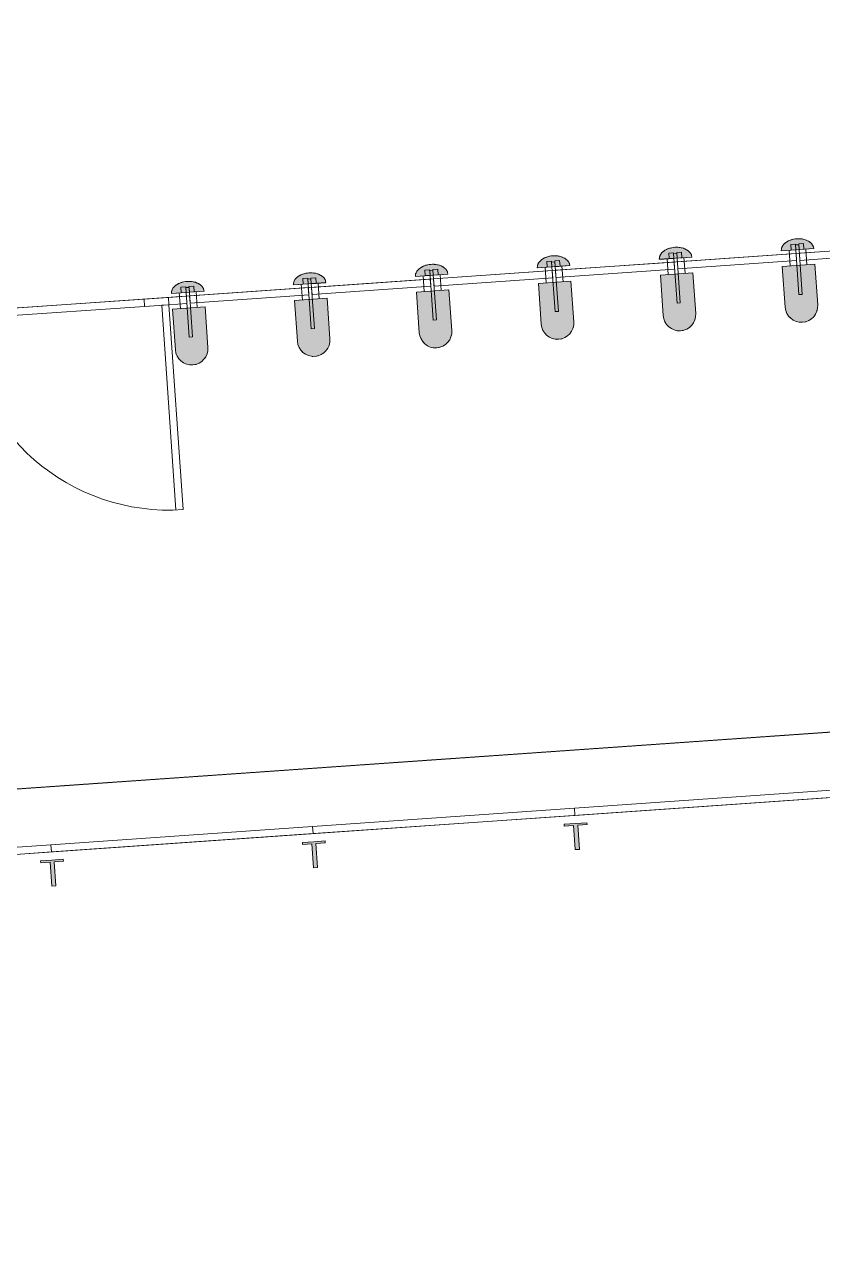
# Model space of a CAD drawing. Header units: millimetres. Extents: x 306 to 836129804, y -168137 to 818603917.
# Drawn here: x 833820954 to 833825848, y 817947180 to 817954730 of the extents above; entities that cross this region are included whole.
import ezdxf

# ---------------------------------------------------------------- set-up
doc = ezdxf.new("R2010")
doc.units = ezdxf.units.MM
doc.header["$LTSCALE"] = 3
doc.linetypes.add('Overhead', pattern=[1.8, 1.2, -0.6])
for name, color, linetype, lineweight in [('A-010-M_LINE', 251, 'Continuous', 13), ('A-214-M_CURT_WALL', 251, 'Continuous', 13), ('A-215-M_CURT_PANEL', 251, 'Continuous', 13), ('A-325-M_DOOR', 251, 'Continuous', 13), ('A-810-M_ROOMS', 251, 'Continuous', 13), ('Z-060-M_DETAIL', 253, 'Continuous', 5), ('Z-060-M_LINE_MEDIUM', 253, 'Continuous', 9)]:
    doc.layers.add(name, color=color, linetype=linetype, lineweight=lineweight)
doc.layers.add('UAJ-00XREF', color=7, linetype='Continuous')

# ---------------------------------------------------------------- blocks, each defined once
blk = doc.blocks.new('System Panel - ARC_Glazed-40653874-0300')
at = {"layer": 'A-215-M_CURT_PANEL', "lineweight": 9}
for p, q in [((-805, 44), (805, 44)), ((-805, 0), (-805, 44)), ((805, 0), (805, 44)), ((805, 0), (-805, 0))]:
    blk.add_line(p, q, dxfattribs=at)
blk = doc.blocks.new('System Panel - ARC_Glazed-40653875-0300')
at = {"layer": 'A-215-M_CURT_PANEL', "lineweight": 9}
for p, q in [((-805, 44), (805, 44)), ((-805, 0), (-805, 44)), ((805, 0), (805, 44)), ((805, 0), (-805, 0))]:
    blk.add_line(p, q, dxfattribs=at)
blk = doc.blocks.new('System Panel - ARC_Glazed-40653876-0300')
at = {"layer": 'A-215-M_CURT_PANEL', "lineweight": 9}
for p, q in [((-805, 44), (805, 44)), ((-805, 0), (-805, 44)), ((805, 0), (-805, 0)), ((805, 0), (805, 44))]:
    blk.add_line(p, q, dxfattribs=at)
blk = doc.blocks.new('System Panel - ARC_Glazed-40653877-0300')
at = {"layer": 'A-215-M_CURT_PANEL', "lineweight": 9}
for p, q in [((-805, 44), (805, 44)), ((-805, 0), (-805, 44)), ((805, 0), (-805, 0)), ((805, 0), (805, 44))]:
    blk.add_line(p, q, dxfattribs=at)
blk = doc.blocks.new('Circular Mullion - B1_STEEL-40653869-0300')
at = {"layer": 'A-214-M_CURT_WALL', "lineweight": 9}
blk.add_hatch(color=256, dxfattribs=at).paths.add_polyline_path([(-12.5, 210), (12.5, 210), (12.5, 62), (70, 62), (70, 50), (-70, 50), (-70, 62), (-12.5, 62), (-12.5, 190.2)], flags=0)
for p, q in [((12.5, 210), (-12.5, 210)), ((-12.5, 210), (-12.5, 62)), ((12.5, 62), (12.5, 210)), ((-12.5, 62), (-70, 62)), ((-70, 50), (-70, 62)), ((-70, 50), (0, 50)), ((0, 50), (70, 50)), ((70, 62), (12.5, 62)), ((70, 50), (70, 62))]:
    blk.add_line(p, q, dxfattribs=at)
blk = doc.blocks.new('Circular Mullion - B1_STEEL-40653870-0300')
at = {"layer": 'A-214-M_CURT_WALL', "lineweight": 9}
blk.add_hatch(color=256, dxfattribs=at).paths.add_polyline_path([(12.5, 210), (12.5, 62), (70, 62), (70, 50), (-70, 50), (-70, 62), (-12.5, 62), (-12.5, 210), (0, 210)], flags=0)
for p, q in [((12.5, 210), (-12.5, 210)), ((-12.5, 210), (-12.5, 62)), ((12.5, 62), (12.5, 210)), ((-12.5, 62), (-70, 62)), ((-70, 50), (-70, 62)), ((-70, 50), (0, 50)), ((0, 50), (70, 50)), ((70, 62), (12.5, 62)), ((70, 50), (70, 62))]:
    blk.add_line(p, q, dxfattribs=at)
blk = doc.blocks.new('Circular Mullion - B1_STEEL-40653871-0300')
at = {"layer": 'A-214-M_CURT_WALL', "lineweight": 9}
blk.add_hatch(color=256, dxfattribs=at).paths.add_polyline_path([(12.5, 210), (12.5, 62), (70, 62), (70, 50), (-70, 50), (-70, 62), (-12.5, 62), (-12.5, 210), (0, 210)], flags=0)
for p, q in [((12.5, 210), (-12.5, 210)), ((-12.5, 210), (-12.5, 62)), ((12.5, 62), (12.5, 210)), ((-12.5, 62), (-70, 62)), ((-70, 50), (-70, 62)), ((-70, 50), (0, 50)), ((0, 50), (70, 50)), ((70, 62), (12.5, 62)), ((70, 50), (70, 62))]:
    blk.add_line(p, q, dxfattribs=at)
blk = doc.blocks.new('System Panel - ARC_Glazed-V4-0300')
at = {"layer": 'A-215-M_CURT_PANEL', "lineweight": 9}
for p, q in [((364.9, 0), (-364.9, 0)), ((-364.9, 0), (-364.9, -44)), ((364.9, -44), (364.9, 0)), ((-364.9, -44), (364.9, -44))]:
    blk.add_line(p, q, dxfattribs=at)
blk = doc.blocks.new('DCW_03a - L_GF _EMERGENCY EXIT_SINGLE DOOR_CERAMIC MULLION-27652649-0300')
at = {"layer": 'A-325-M_DOOR', "lineweight": 9}
for p, q in [((-630, 0), (-740, 0)), ((-630, -44.95), (-630, 0)), ((630, 0), (480, 0)), ((630, -44.95), (630, 0)), ((740, 0), (630, 0)), ((630, 0), (630, -44.95)), ((-740, -44.95), (-630, -44.95)), ((-480, 0), (-630, 0)), ((-630, 0), (-630, -44.95)), ((-630, -44.95), (-480, -44.95)), ((480, -44.95), (630, -44.95)), ((630, -44.95), (740, -44.95))]:
    blk.add_line(p, q, dxfattribs=at)
at = {"layer": 'A-325-M_DOOR'}
for p, q in [((480, 0), (-480, 0)), ((-480, 0), (-480, -44.95)), ((480, -44.95), (480, 0)), ((-480, -44.95), (480, -44.95)), ((630, -44.95), (585, -44.95)), ((585, -1304.15), (585, -44.95)), ((630, -1304.95), (630, -44.95))]:
    blk.add_line(p, q, dxfattribs=at)
blk.add_arc((630, -44.95), 1260, 180, 270, dxfattribs=at)
blk = doc.blocks.new('Circular Mullion - Type A-V159-0300')
at = {"layer": 'Z-060-M_DETAIL'}
h = blk.add_hatch(dxfattribs=at)
h.set_pattern_fill('FP_106', color=256, style=0, pattern_type=2)
h.set_pattern_definition([(45, (-20300.4, -32399.75), (-502.894, 502.894), []), (45, (-20300.4, -31637.75), (-502.894, 502.894), [])])
h.paths.add_polyline_path([(-10, -73.5), (10, -73.5), (10, 23.2), (-10, 23.2), (-10, -1.1)], flags=0)
at = {"layer": 'Z-060-M_LINE_MEDIUM', "lineweight": 5}
h = blk.add_hatch(color=256, dxfattribs=at)
h.paths.add_polyline_path([(0, -423.5), (25.9, -420.1), (50.1, -410), (75.8, -387.6), (86.6, -373.5), (96.6, -349.4), (100, -323.5), (100, -73.5), (-100, -73.5), (-100, -323.5), (-99.8, -324.4), (-94.6, -354.1), (-86.6, -373.5), (-70.7, -394.2), (-49.4, -410.3), (-20.8, -420.7), (-10, -422.2)], flags=0)
h.paths.add_polyline_path([(80.1, 23.2), (99.7, 25.5), (94.5, 44.9), (80.7, 62.7), (61.5, 75.8), (40, 84.4), (20.2, 88.6), (0, 90), (-20.2, 88.6), (-40, 84.4), (-65.2, 73.3), (-87, 56.1), (-94.5, 44.9), (-100, 23.2), (-87, 23.2)], flags=0)
at = {"layer": 'Z-060-M_DETAIL'}
for p, q in [((-100, 23.2), (100, 23.2)), ((-51.7, -73.5), (-51.7, 23.2)), ((-10, 57.5), (-39.5, 57.5)), ((-39.5, 57.5), (-39.5, 23.2)), ((-39.5, 23.2), (-10, 23.2)), ((-10, 23.2), (-10, 57.5)), ((39.5, 57.5), (10, 57.5)), ((10, 57.5), (10, 23.2)), ((10, 23.2), (39.5, 23.2)), ((39.5, 23.2), (39.5, 57.5)), ((51.7, -73.5), (51.7, 23.2)), ((100, -73.5), (-100, -73.5)), ((-100, -73.5), (-100, -323.5)), ((100, -323.5), (100, -73.5))]:
    blk.add_line(p, q, dxfattribs=at)
for centre, radius, start, end in [((-10.9, -19), 107.4, 105.69554, 130.52241), ((0.4, -59.3), 149.3, 90.15131, 105.69554), ((-0.4, -59.3), 149.3, 74.30446, 89.84869), ((10.9, -19), 107.4, 49.47759, 74.30446), ((-44.9, 20.7), 55.2, 130.52241, 177.47759), ((44.9, 20.7), 55.2, 2.52241, 49.47759), ((0, -323.5), 100, 180, 360)]:
    blk.add_arc(centre, radius, start, end, dxfattribs=at)
at = {"layer": 'Z-060-M_LINE_MEDIUM'}
for p, q in [((10, 52.5), (-10, 52.5)), ((-10, 52.5), (-10, -252.5)), ((10, -252.5), (10, 52.5)), ((-10, -252.5), (10, -252.5))]:
    blk.add_line(p, q, dxfattribs=at)
blk = doc.blocks.new('Circular Mullion - CERAMIC_MULLIONS LEARNING CENTER-V160-0300')
at = {"layer": 'Z-060-M_DETAIL'}
h = blk.add_hatch(dxfattribs=at)
h.set_pattern_fill('FP_107', color=256, style=0, pattern_type=2)
h.set_pattern_definition([(315, (-20300.38, 32399.75), (141.4214, 141.4214), [])])
h.paths.add_polyline_path([(-99.8, 324.4), (-100, 323.4), (-100, 323.7)], flags=0)
h.paths.add_polyline_path([(19.5, -88.6), (10, -89.3), (19.1, -88.6)], flags=0)
at = {"layer": 'A-214-M_CURT_WALL', "lineweight": 9}
for p, q in [((-100, -22.5), (-10, -22.5)), ((10, -22.5), (100, -22.5))]:
    blk.add_line(p, q, dxfattribs=at)
for centre, radius, start, end in [((0, 323.5), 100, 137.87747, 143.51959), ((0, 323.5), 100, 96.54169, 102.08557), ((0, 323.5), 100, 77.92899, 83.43417), ((0, 323.5), 100, 36.62711, 42.03406), ((0, 323.5), 100, 156.46834, 162.1298), ((0, 323.5), 100, 17.97322, 23.36082), ((-51.4, -22.6), 48.6, 196.34577, 202.1217), ((-32.9, -10.7), 70.7, 229.61946, 234.99144), ((-9.6, 22.5), 111.2, 234.99144, 239.85891), ((9.6, 22.5), 111.2, 300.14109, 305.00856), ((32.9, -10.7), 70.7, 305.00856, 310.38054), ((51.4, -22.6), 48.6, 337.8783, 343.65423), ((-9.6, 22.5), 111.2, 243.38638, 251.78425), ((0.7, 61.7), 151.7, 255.23249, 259.44919), ((0.7, 61.7), 151.7, 262.4848, 269.73712), ((-0.7, 61.7), 151.7, 270.26288, 277.5152), ((-0.7, 61.7), 151.7, 280.55081, 284.76751), ((9.6, 22.5), 111.2, 288.21575, 296.61362)]:
    blk.add_arc(centre, radius, start, end, dxfattribs=at)
blk = doc.blocks.new('Circular Mullion - Type A-V161-0300')
at = {"layer": 'Z-060-M_LINE_MEDIUM', "lineweight": 5}
h = blk.add_hatch(color=256, dxfattribs=at)
h.paths.add_polyline_path([(0, -423.5), (25.9, -420.1), (50.1, -410), (75.8, -387.6), (86.6, -373.5), (96.6, -349.4), (100, -323.5), (100, -73.5), (-100, -73.5), (-100, -323.5), (-99.8, -324.4), (-94.6, -354.1), (-86.6, -373.5), (-70.7, -394.2), (-49.4, -410.3), (-20.8, -420.7), (-10, -422.2)], flags=0)
h.paths.add_polyline_path([(100, 23.2), (94.5, 44.9), (80.7, 62.7), (61.5, 75.8), (40, 84.4), (10.1, 89.3), (-10.1, 89.3), (-20.2, 88.6), (-40, 84.4), (-65.2, 73.3), (-84.6, 58.6), (-94.5, 44.9), (-100, 23.2), (10.1, 23.2)], flags=0)
at = {"layer": 'Z-060-M_DETAIL'}
for p, q in [((-100, 23.2), (100, 23.2)), ((-51.7, -73.5), (-51.7, 23.2)), ((-10, 57.5), (-39.5, 57.5)), ((-39.5, 57.5), (-39.5, 23.2)), ((-39.5, 23.2), (-10, 23.2)), ((-10, 23.2), (-10, 57.5)), ((39.5, 57.5), (10, 57.5)), ((10, 57.5), (10, 23.2)), ((10, 23.2), (39.5, 23.2)), ((39.5, 23.2), (39.5, 57.5)), ((51.7, -73.5), (51.7, 23.2)), ((100, -73.5), (-100, -73.5)), ((-100, -73.5), (-100, -323.5)), ((100, -323.5), (100, -73.5))]:
    blk.add_line(p, q, dxfattribs=at)
for centre, radius, start, end in [((-10.9, -19), 107.4, 105.69554, 130.52241), ((0.4, -59.3), 149.3, 90.15131, 105.69554), ((-0.4, -59.3), 149.3, 74.30446, 89.84869), ((10.9, -19), 107.4, 49.47759, 74.30446), ((-44.9, 20.7), 55.2, 130.52241, 177.47759), ((44.9, 20.7), 55.2, 2.52241, 49.47759), ((0, -323.5), 100, 180, 360)]:
    blk.add_arc(centre, radius, start, end, dxfattribs=at)
at = {"layer": 'Z-060-M_LINE_MEDIUM'}
for p, q in [((10, 52.5), (-10, 52.5)), ((-10, 52.5), (-10, -252.5)), ((10, -252.5), (10, 52.5)), ((-10, -252.5), (10, -252.5))]:
    blk.add_line(p, q, dxfattribs=at)
blk = doc.blocks.new('Circular Mullion - CERAMIC_MULLIONS LEARNING CENTER-V162-0300')
at = {"layer": 'Z-060-M_DETAIL'}
h = blk.add_hatch(dxfattribs=at)
h.set_pattern_fill('FP_108', color=256, style=0, pattern_type=2)
h.set_pattern_definition([(315, (-21050.38, 32399.75), (141.4214, 141.4214), [])])
h.paths.add_polyline_path([(-99.8, 324.4), (-100, 323.4), (-100, 323.7)], flags=0)
h.paths.add_polyline_path([(19.5, -88.6), (10, -89.3), (19.1, -88.6)], flags=0)
at = {"layer": 'A-214-M_CURT_WALL', "lineweight": 9}
for p, q in [((-100, -22.5), (-10, -22.5)), ((10, -22.5), (100, -22.5))]:
    blk.add_line(p, q, dxfattribs=at)
for centre, radius, start, end in [((0, 323.5), 100, 137.87747, 143.51959), ((0, 323.5), 100, 96.54169, 102.08557), ((0, 323.5), 100, 77.92899, 83.43417), ((0, 323.5), 100, 36.62711, 42.03406), ((0, 323.5), 100, 156.46834, 162.1298), ((0, 323.5), 100, 17.97322, 23.36082), ((-51.4, -22.6), 48.6, 196.34577, 202.1217), ((-32.9, -10.7), 70.7, 229.61946, 234.99144), ((-9.6, 22.5), 111.2, 234.99144, 239.85891), ((9.6, 22.5), 111.2, 300.14109, 305.00856), ((32.9, -10.7), 70.7, 305.00856, 310.38054), ((51.4, -22.6), 48.6, 337.8783, 343.65423), ((-9.6, 22.5), 111.2, 243.38638, 251.78425), ((0.7, 61.7), 151.7, 255.23249, 259.44919), ((0.7, 61.7), 151.7, 262.4848, 269.73712), ((-0.7, 61.7), 151.7, 270.26288, 277.5152), ((-0.7, 61.7), 151.7, 280.55081, 284.76751), ((9.6, 22.5), 111.2, 288.21575, 296.61362)]:
    blk.add_arc(centre, radius, start, end, dxfattribs=at)
blk = doc.blocks.new('Circular Mullion - Type A-V163-0300')
at = {"layer": 'Z-060-M_LINE_MEDIUM', "lineweight": 5}
h = blk.add_hatch(color=256, dxfattribs=at)
h.paths.add_polyline_path([(0, -423.5), (25.9, -420.1), (50.1, -410), (75.8, -387.6), (86.6, -373.5), (96.6, -349.4), (100, -323.5), (100, -73.5), (-100, -73.5), (-100, -323.5), (-99.8, -324.4), (-94.6, -354.1), (-86.6, -373.5), (-70.7, -394.2), (-49.4, -410.3), (-20.8, -420.7), (-10, -422.2)], flags=0)
h.paths.add_polyline_path([(-10.1, 23.2), (100, 23.2), (94.5, 44.9), (80.7, 62.7), (61.5, 75.8), (40, 84.4), (10.1, 89.3), (-10.1, 89.3), (-20.2, 88.6), (-40, 84.4), (-65.2, 73.3), (-84.6, 58.6), (-94.5, 44.9), (-100, 23.2)], flags=0)
at = {"layer": 'Z-060-M_DETAIL'}
for p, q in [((-100, 23.2), (100, 23.2)), ((-51.7, -73.5), (-51.7, 23.2)), ((-10, 57.5), (-39.5, 57.5)), ((-39.5, 57.5), (-39.5, 23.2)), ((-39.5, 23.2), (-10, 23.2)), ((-10, 23.2), (-10, 57.5)), ((39.5, 57.5), (10, 57.5)), ((10, 57.5), (10, 23.2)), ((10, 23.2), (39.5, 23.2)), ((39.5, 23.2), (39.5, 57.5)), ((51.7, -73.5), (51.7, 23.2)), ((100, -73.5), (-100, -73.5)), ((-100, -73.5), (-100, -323.5)), ((100, -323.5), (100, -73.5))]:
    blk.add_line(p, q, dxfattribs=at)
for centre, radius, start, end in [((-10.9, -19), 107.4, 105.69554, 130.52241), ((0.4, -59.3), 149.3, 90.15131, 105.69554), ((-0.4, -59.3), 149.3, 74.30446, 89.84869), ((10.9, -19), 107.4, 49.47759, 74.30446), ((-44.9, 20.7), 55.2, 130.52241, 177.47759), ((44.9, 20.7), 55.2, 2.52241, 49.47759), ((0, -323.5), 100, 180, 360)]:
    blk.add_arc(centre, radius, start, end, dxfattribs=at)
at = {"layer": 'Z-060-M_LINE_MEDIUM'}
for p, q in [((10, 52.5), (-10, 52.5)), ((-10, 52.5), (-10, -252.5)), ((10, -252.5), (10, 52.5)), ((-10, -252.5), (10, -252.5))]:
    blk.add_line(p, q, dxfattribs=at)
blk = doc.blocks.new('Circular Mullion - CERAMIC_MULLIONS LEARNING CENTER-V164-0300')
at = {"layer": 'Z-060-M_DETAIL'}
h = blk.add_hatch(dxfattribs=at)
h.set_pattern_fill('FP_109', color=256, style=0, pattern_type=2)
h.set_pattern_definition([(315, (-21800.38, 32399.75), (141.4214, 141.4214), [])])
h.paths.add_polyline_path([(-99.8, 324.4), (-100, 323.4), (-100, 323.7)], flags=0)
h.paths.add_polyline_path([(19.5, -88.6), (10, -89.3), (19.1, -88.6)], flags=0)
at = {"layer": 'A-214-M_CURT_WALL', "lineweight": 9}
for p, q in [((-100, -22.5), (-10, -22.5)), ((10, -22.5), (100, -22.5))]:
    blk.add_line(p, q, dxfattribs=at)
for centre, radius, start, end in [((0, 323.5), 100, 137.87747, 143.51959), ((0, 323.5), 100, 96.54169, 102.08557), ((0, 323.5), 100, 77.92899, 83.43417), ((0, 323.5), 100, 36.62711, 42.03406), ((0, 323.5), 100, 156.46834, 162.1298), ((0, 323.5), 100, 17.97322, 23.36082), ((-51.4, -22.6), 48.6, 196.34577, 202.1217), ((-32.9, -10.7), 70.7, 229.61946, 234.99144), ((-9.6, 22.5), 111.2, 234.99144, 239.85891), ((9.6, 22.5), 111.2, 300.14109, 305.00856), ((32.9, -10.7), 70.7, 305.00856, 310.38054), ((51.4, -22.6), 48.6, 337.8783, 343.65423), ((-9.6, 22.5), 111.2, 243.38638, 251.78425), ((0.7, 61.7), 151.7, 255.23249, 259.44919), ((0.7, 61.7), 151.7, 262.4848, 269.73712), ((-0.7, 61.7), 151.7, 270.26288, 277.5152), ((-0.7, 61.7), 151.7, 280.55081, 284.76751), ((9.6, 22.5), 111.2, 288.21575, 296.61362)]:
    blk.add_arc(centre, radius, start, end, dxfattribs=at)
blk = doc.blocks.new('Circular Mullion - Type A-V165-0300')
at = {"layer": 'Z-060-M_DETAIL'}
h = blk.add_hatch(dxfattribs=at)
h.set_pattern_fill('FP_110', color=256, style=0, pattern_type=2)
h.set_pattern_definition([(45, (-22550.4, -32399.75), (-502.894, 502.894), []), (45, (-22550.4, -31637.75), (-502.894, 502.894), [])])
h.paths.add_polyline_path([(-10, -73.5), (10, -73.5), (10, 23.2), (-10, 23.2), (-10, -1.1)], flags=0)
at = {"layer": 'Z-060-M_LINE_MEDIUM', "lineweight": 5}
h = blk.add_hatch(color=256, dxfattribs=at)
h.paths.add_polyline_path([(0, -423.5), (25.9, -420.1), (50.1, -410), (75.8, -387.6), (86.6, -373.5), (96.6, -349.4), (100, -323.5), (100, -73.5), (-100, -73.5), (-100, -323.5), (-99.8, -324.4), (-94.6, -354.1), (-86.6, -373.5), (-70.7, -394.2), (-49.4, -410.3), (-20.8, -420.7), (-10, -422.2)], flags=0)
h.paths.add_polyline_path([(100, 23.2), (94.5, 44.9), (80.7, 62.7), (61.5, 75.8), (40, 84.4), (10.1, 89.3), (-10.1, 89.3), (-20.2, 88.6), (-40, 84.4), (-65.2, 73.3), (-84.6, 58.6), (-94.5, 44.9), (-100, 23.2), (10.1, 23.2)], flags=0)
at = {"layer": 'Z-060-M_DETAIL'}
for p, q in [((-100, 23.2), (100, 23.2)), ((-51.7, -73.5), (-51.7, 23.2)), ((-10, 57.5), (-39.5, 57.5)), ((-39.5, 57.5), (-39.5, 23.2)), ((-39.5, 23.2), (-10, 23.2)), ((-10, 23.2), (-10, 57.5)), ((39.5, 57.5), (10, 57.5)), ((10, 57.5), (10, 23.2)), ((10, 23.2), (39.5, 23.2)), ((39.5, 23.2), (39.5, 57.5)), ((51.7, -73.5), (51.7, 23.2)), ((100, -73.5), (-100, -73.5)), ((-100, -73.5), (-100, -323.5)), ((100, -323.5), (100, -73.5))]:
    blk.add_line(p, q, dxfattribs=at)
for centre, radius, start, end in [((-10.9, -19), 107.4, 105.69554, 130.52241), ((0.4, -59.3), 149.3, 90.15131, 105.69554), ((-0.4, -59.3), 149.3, 74.30446, 89.84869), ((10.9, -19), 107.4, 49.47759, 74.30446), ((-44.9, 20.7), 55.2, 130.52241, 177.47759), ((44.9, 20.7), 55.2, 2.52241, 49.47759), ((0, -323.5), 100, 180, 360)]:
    blk.add_arc(centre, radius, start, end, dxfattribs=at)
at = {"layer": 'Z-060-M_LINE_MEDIUM'}
for p, q in [((10, 52.5), (-10, 52.5)), ((-10, 52.5), (-10, -252.5)), ((10, -252.5), (10, 52.5)), ((-10, -252.5), (10, -252.5))]:
    blk.add_line(p, q, dxfattribs=at)
blk = doc.blocks.new('Circular Mullion - CERAMIC_MULLIONS LEARNING CENTER-V166-0300')
at = {"layer": 'Z-060-M_DETAIL'}
h = blk.add_hatch(dxfattribs=at)
h.set_pattern_fill('FP_111', color=256, style=0, pattern_type=2)
h.set_pattern_definition([(315, (-22550.38, 32399.75), (141.4214, 141.4214), [])])
h.paths.add_polyline_path([(-99.8, 324.4), (-100, 323.4), (-100, 323.7)], flags=0)
h.paths.add_polyline_path([(19.5, -88.6), (10, -89.3), (19.1, -88.6)], flags=0)
at = {"layer": 'A-214-M_CURT_WALL', "lineweight": 9}
for p, q in [((-100, -22.5), (-10, -22.5)), ((10, -22.5), (100, -22.5))]:
    blk.add_line(p, q, dxfattribs=at)
for centre, radius, start, end in [((0, 323.5), 100, 137.87747, 143.51959), ((0, 323.5), 100, 96.54169, 102.08557), ((0, 323.5), 100, 77.92899, 83.43417), ((0, 323.5), 100, 36.62711, 42.03406), ((0, 323.5), 100, 156.46834, 162.1298), ((0, 323.5), 100, 17.97322, 23.36082), ((-51.4, -22.6), 48.6, 196.34577, 202.1217), ((-32.9, -10.7), 70.7, 229.61946, 234.99144), ((-9.6, 22.5), 111.2, 234.99144, 239.85891), ((9.6, 22.5), 111.2, 300.14109, 305.00856), ((32.9, -10.7), 70.7, 305.00856, 310.38054), ((51.4, -22.6), 48.6, 337.8783, 343.65423), ((-9.6, 22.5), 111.2, 243.38638, 251.78425), ((0.7, 61.7), 151.7, 255.23249, 259.44919), ((0.7, 61.7), 151.7, 262.4848, 269.73712), ((-0.7, 61.7), 151.7, 270.26288, 277.5152), ((-0.7, 61.7), 151.7, 280.55081, 284.76751), ((9.6, 22.5), 111.2, 288.21575, 296.61362)]:
    blk.add_arc(centre, radius, start, end, dxfattribs=at)
blk = doc.blocks.new('Circular Mullion - Type A-V167-0300')
at = {"layer": 'Z-060-M_DETAIL'}
h = blk.add_hatch(dxfattribs=at)
h.set_pattern_fill('FP_112', color=256, style=0, pattern_type=2)
h.set_pattern_definition([(45, (-23300.4, -32399.75), (-502.894, 502.894), []), (45, (-23300.4, -31637.75), (-502.894, 502.894), [])])
h.paths.add_polyline_path([(-10, -73.5), (10, -73.5), (10, 23.2), (-10, 23.2), (-10, -1.1)], flags=0)
at = {"layer": 'Z-060-M_LINE_MEDIUM', "lineweight": 5}
h = blk.add_hatch(color=256, dxfattribs=at)
h.paths.add_polyline_path([(0, -423.5), (25.9, -420.1), (50.1, -410), (75.8, -387.6), (86.6, -373.5), (96.6, -349.4), (100, -323.5), (100, -73.5), (-100, -73.5), (-100, -323.5), (-99.8, -324.4), (-94.6, -354.1), (-86.6, -373.5), (-70.7, -394.2), (-49.4, -410.3), (-20.8, -420.7), (-10, -422.2)], flags=0)
h.paths.add_polyline_path([(100, 23.2), (94.5, 44.9), (80.7, 62.7), (61.5, 75.8), (40, 84.4), (10.1, 89.3), (-10.1, 89.3), (-20.2, 88.6), (-40, 84.4), (-65.2, 73.3), (-84.6, 58.6), (-94.5, 44.9), (-100, 23.2), (10.1, 23.2)], flags=0)
at = {"layer": 'Z-060-M_DETAIL'}
for p, q in [((-100, 23.2), (100, 23.2)), ((-51.7, -73.5), (-51.7, 23.2)), ((-10, 57.5), (-39.5, 57.5)), ((-39.5, 57.5), (-39.5, 23.2)), ((-39.5, 23.2), (-10, 23.2)), ((-10, 23.2), (-10, 57.5)), ((39.5, 57.5), (10, 57.5)), ((10, 57.5), (10, 23.2)), ((10, 23.2), (39.5, 23.2)), ((39.5, 23.2), (39.5, 57.5)), ((51.7, -73.5), (51.7, 23.2)), ((100, -73.5), (-100, -73.5)), ((-100, -73.5), (-100, -323.5)), ((100, -323.5), (100, -73.5))]:
    blk.add_line(p, q, dxfattribs=at)
for centre, radius, start, end in [((-10.9, -19), 107.4, 105.69554, 130.52241), ((0.4, -59.3), 149.3, 90.15131, 105.69554), ((-0.4, -59.3), 149.3, 74.30446, 89.84869), ((10.9, -19), 107.4, 49.47759, 74.30446), ((-44.9, 20.7), 55.2, 130.52241, 177.47759), ((44.9, 20.7), 55.2, 2.52241, 49.47759), ((0, -323.5), 100, 180, 360)]:
    blk.add_arc(centre, radius, start, end, dxfattribs=at)
at = {"layer": 'Z-060-M_LINE_MEDIUM'}
for p, q in [((10, 52.5), (-10, 52.5)), ((-10, 52.5), (-10, -252.5)), ((10, -252.5), (10, 52.5)), ((-10, -252.5), (10, -252.5))]:
    blk.add_line(p, q, dxfattribs=at)
blk = doc.blocks.new('Circular Mullion - CERAMIC_MULLIONS LEARNING CENTER-V168-0300')
at = {"layer": 'Z-060-M_DETAIL'}
h = blk.add_hatch(dxfattribs=at)
h.set_pattern_fill('FP_113', color=256, style=0, pattern_type=2)
h.set_pattern_definition([(315, (-23300.38, 32399.75), (141.4214, 141.4214), [])])
h.paths.add_polyline_path([(-99.8, 324.4), (-100, 323.4), (-100, 323.7)], flags=0)
h.paths.add_polyline_path([(19.5, -88.6), (10, -89.3), (19.1, -88.6)], flags=0)
at = {"layer": 'A-214-M_CURT_WALL', "lineweight": 9}
for p, q in [((-100, -22.5), (-10, -22.5)), ((10, -22.5), (100, -22.5))]:
    blk.add_line(p, q, dxfattribs=at)
for centre, radius, start, end in [((0, 323.5), 100, 137.87747, 143.51959), ((0, 323.5), 100, 96.54169, 102.08557), ((0, 323.5), 100, 77.92899, 83.43417), ((0, 323.5), 100, 36.62711, 42.03406), ((0, 323.5), 100, 156.46834, 162.1298), ((0, 323.5), 100, 17.97322, 23.36082), ((-51.4, -22.6), 48.6, 196.34577, 202.1217), ((-32.9, -10.7), 70.7, 229.61946, 234.99144), ((-9.6, 22.5), 111.2, 234.99144, 239.85891), ((9.6, 22.5), 111.2, 300.14109, 305.00856), ((32.9, -10.7), 70.7, 305.00856, 310.38054), ((51.4, -22.6), 48.6, 337.8783, 343.65423), ((-9.6, 22.5), 111.2, 243.38638, 251.78425), ((0.7, 61.7), 151.7, 255.23249, 259.44919), ((0.7, 61.7), 151.7, 262.4848, 269.73712), ((-0.7, 61.7), 151.7, 270.26288, 277.5152), ((-0.7, 61.7), 151.7, 280.55081, 284.76751), ((9.6, 22.5), 111.2, 288.21575, 296.61362)]:
    blk.add_arc(centre, radius, start, end, dxfattribs=at)
blk = doc.blocks.new('Circular Mullion - Type A-V169-0300')
at = {"layer": 'Z-060-M_LINE_MEDIUM', "lineweight": 5}
h = blk.add_hatch(color=256, dxfattribs=at)
h.paths.add_polyline_path([(0, -423.5), (25.9, -420.1), (50.1, -410), (75.8, -387.6), (86.6, -373.5), (96.6, -349.4), (100, -323.5), (100, -73.5), (-100, -73.5), (-100, -323.5), (-99.8, -324.4), (-94.6, -354.1), (-86.6, -373.5), (-70.7, -394.2), (-49.4, -410.3), (-20.8, -420.7), (-11.4, -422)], flags=0)
h.paths.add_polyline_path([(-100, 23.2), (100, 23.2), (94.5, 44.9), (80.7, 62.7), (61.5, 75.8), (40, 84.4), (10.1, 89.3), (-10.1, 89.3), (-20.2, 88.6), (-40, 84.4), (-65.2, 73.3), (-84.6, 58.6), (-94.5, 44.9), (-98.4, 34.3)], flags=0)
at = {"layer": 'Z-060-M_DETAIL'}
for p, q in [((-100, 23.2), (100, 23.2)), ((-51.7, -73.5), (-51.7, 23.2)), ((-10, 57.5), (-39.5, 57.5)), ((-39.5, 57.5), (-39.5, 23.2)), ((-39.5, 23.2), (-10, 23.2)), ((-10, 23.2), (-10, 57.5)), ((39.5, 57.5), (10, 57.5)), ((10, 57.5), (10, 23.2)), ((10, 23.2), (39.5, 23.2)), ((39.5, 23.2), (39.5, 57.5)), ((51.7, -73.5), (51.7, 23.2)), ((100, -73.5), (-100, -73.5)), ((-100, -73.5), (-100, -323.5)), ((100, -323.5), (100, -73.5))]:
    blk.add_line(p, q, dxfattribs=at)
for centre, radius, start, end in [((-10.9, -19), 107.4, 105.69554, 130.52241), ((0.4, -59.3), 149.3, 90.15131, 105.69554), ((-0.4, -59.3), 149.3, 74.30446, 89.84869), ((10.9, -19), 107.4, 49.47759, 74.30446), ((-44.9, 20.7), 55.2, 130.52241, 177.47759), ((44.9, 20.7), 55.2, 2.52241, 49.47759), ((0, -323.5), 100, 180, 360)]:
    blk.add_arc(centre, radius, start, end, dxfattribs=at)
at = {"layer": 'Z-060-M_LINE_MEDIUM'}
for p, q in [((10, 52.5), (-10, 52.5)), ((-10, 52.5), (-10, -252.5)), ((10, -252.5), (10, 52.5)), ((-10, -252.5), (10, -252.5))]:
    blk.add_line(p, q, dxfattribs=at)
blk = doc.blocks.new('Circular Mullion - CERAMIC_MULLIONS LEARNING CENTER-V170-0300')
at = {"layer": 'Z-060-M_DETAIL'}
h = blk.add_hatch(dxfattribs=at)
h.set_pattern_fill('FP_114', color=256, style=0, pattern_type=2)
h.set_pattern_definition([(315, (-24050.38, 32399.75), (141.4214, 141.4214), [])])
h.paths.add_polyline_path([(-99.8, 324.4), (-100, 323.4), (-100, 323.7)], flags=0)
h.paths.add_polyline_path([(19.5, -88.6), (10, -89.3), (19.1, -88.6)], flags=0)
at = {"layer": 'A-214-M_CURT_WALL', "lineweight": 9}
for p, q in [((-100, -22.5), (-10, -22.5)), ((10, -22.5), (100, -22.5))]:
    blk.add_line(p, q, dxfattribs=at)
for centre, radius, start, end in [((0, 323.5), 100, 137.87747, 143.51959), ((0, 323.5), 100, 96.54169, 102.08557), ((0, 323.5), 100, 77.92899, 83.43417), ((0, 323.5), 100, 36.62711, 42.03406), ((0, 323.5), 100, 156.46834, 162.1298), ((0, 323.5), 100, 17.97322, 23.36082), ((-51.4, -22.6), 48.6, 196.34577, 202.1217), ((-32.9, -10.7), 70.7, 231.0861, 234.99144), ((-9.6, 22.5), 111.2, 234.99144, 239.85891), ((9.6, 22.5), 111.2, 300.14109, 305.00856), ((32.9, -10.7), 70.7, 305.00856, 310.38054), ((51.4, -22.6), 48.6, 337.8783, 343.65423), ((-9.6, 22.5), 111.2, 243.38638, 251.78425), ((0.7, 61.7), 151.7, 255.23249, 259.44919), ((0.7, 61.7), 151.7, 262.4848, 269.73712), ((-0.7, 61.7), 151.7, 270.26288, 277.5152), ((-0.7, 61.7), 151.7, 280.55081, 284.76751), ((9.6, 22.5), 111.2, 288.21575, 296.61362)]:
    blk.add_arc(centre, radius, start, end, dxfattribs=at)
blk = doc.blocks.new('3A35X-MAGP-P-MP-00')
at = {"layer": 'A-010-M_LINE', "linetype": 'Overhead'}
blk.add_line((834390598.3, 817949337.8), (834408198.6, 817950568.2), dxfattribs=at)
at = {"layer": 'A-810-M_ROOMS', "flags": 128}
for points in [[(834396146.6, 817957489.4), (834396410.6, 817953712.5), (834396428.7, 817953454.4), (834397341.5, 817953518.2), (834398994.4, 817953633.7), (834399206.9, 817953648.6), (834399259.7, 817952894), (834399468.9, 817952908.7), (834407689.3, 817953483.3), (834407898.6, 817953497.9), (834407845.8, 817954252.5), (834408058.3, 817954267.4), (834408414.4, 817954292.3), (834408452.3, 817953751.1), (834411020.9, 817953930.7), (834410983.1, 817954471.8), (834413377.2, 817954639.2), (834413422.6, 817953990.8), (834415602.3, 817954143.2), (834415190.9, 817960028.8)], [(834408226.5, 817950169.1), (834399420, 817949553.5), (834399522.9, 817948082.1), (834399522.9, 817948082.1), (834399641.4, 817946386.2), (834399782.5, 817944367.7), (834399796.7, 817944165), (834399845.4, 817943468.3), (834399852.4, 817943368.6), (834399970.9, 817941672.7), (834400089.4, 817939978.5), (834400103.5, 817939775.8), (834400222, 817938081.5), (834400340.5, 817936385.6), (834400520.1, 817933817.5), (834400534.2, 817933614.8)]]:
    blk.add_lwpolyline(points, dxfattribs=at)
at = {"layer": 'A-214-M_CURT_WALL', "rotation": 3.998908525771384}
for name, p in [('Circular Mullion - Type A-V169-0300', (834405449.5, 817953326.7)), ('Circular Mullion - Type A-V165-0300', (834403953.2, 817953222.1)), ('Circular Mullion - Type A-V167-0300', (834404701.4, 817953274.4)), ('Circular Mullion - Type A-V163-0300', (834403205, 817953169.8)), ('Circular Mullion - Type A-V159-0300', (834401708.7, 817953065.2)), ('Circular Mullion - Type A-V161-0300', (834402456.9, 817953117.5))]:
    blk.add_blockref(name, p, dxfattribs=at)
at = {"layer": 'A-214-M_CURT_WALL', "lineweight": 9, "extrusion": (0, 0, -1), "rotation": 176.0010914742286}
for name, p in [('Circular Mullion - B1_STEEL-40653871-0300', (-834404082.6, 817949879.4)), ('Circular Mullion - B1_STEEL-40653870-0300', (-834402476.5, 817949767.2)), ('Circular Mullion - B1_STEEL-40653869-0300', (-834400870.5, 817949654.9))]:
    blk.add_blockref(name, p, dxfattribs=at)
at = {"layer": 'A-215-M_CURT_PANEL', "rotation": 3.998908525771384}
for p in [(834405075.5, 817953300.6), (834405823.6, 817953352.9), (834404327.3, 817953248.3), (834402830.9, 817953143.7), (834403579.1, 817953196), (834402082.8, 817953091.4)]:
    blk.add_blockref('System Panel - ARC_Glazed-V4-0300', p, dxfattribs=at)
at = {"layer": 'A-215-M_CURT_PANEL', "lineweight": 9, "rotation": 3.998908525771384}
for name, p in [('System Panel - ARC_Glazed-40653877-0300', (834404885.7, 817949935.6)), ('System Panel - ARC_Glazed-40653876-0300', (834403279.6, 817949823.3)), ('System Panel - ARC_Glazed-40653875-0300', (834401673.5, 817949711)), ('System Panel - ARC_Glazed-40653874-0300', (834400067.4, 817949598.8))]:
    blk.add_blockref(name, p, dxfattribs=at)
at = {"layer": 'A-325-M_DOOR', "rotation": 3.998908525771384}
blk.add_blockref('DCW_03a - L_GF _EMERGENCY EXIT_SINGLE DOOR_CERAMIC MULLION-27652649-0300', (834400960.5, 817953012.9), dxfattribs=at)
at = {"layer": 'Z-060-M_DETAIL', "extrusion": (0, 0, -1), "rotation": 176.0010914742286}
for name, p in [('Circular Mullion - CERAMIC_MULLIONS LEARNING CENTER-V170-0300', (-834405449.5, 817953326.7)), ('Circular Mullion - CERAMIC_MULLIONS LEARNING CENTER-V166-0300', (-834403953.2, 817953222.1)), ('Circular Mullion - CERAMIC_MULLIONS LEARNING CENTER-V168-0300', (-834404701.4, 817953274.4)), ('Circular Mullion - CERAMIC_MULLIONS LEARNING CENTER-V164-0300', (-834403205, 817953169.8)), ('Circular Mullion - CERAMIC_MULLIONS LEARNING CENTER-V160-0300', (-834401708.7, 817953065.2)), ('Circular Mullion - CERAMIC_MULLIONS LEARNING CENTER-V162-0300', (-834402456.9, 817953117.5))]:
    blk.add_blockref(name, p, dxfattribs=at)

msp = doc.modelspace()

# ---------------------------------------------------------------- block references
at = {"layer": 'UAJ-00XREF', "ltscale": 0.5}
msp.add_blockref('3A35X-MAGP-P-MP-00', (-579752.6, 0), dxfattribs=at)

doc.saveas('drawing.dxf')
